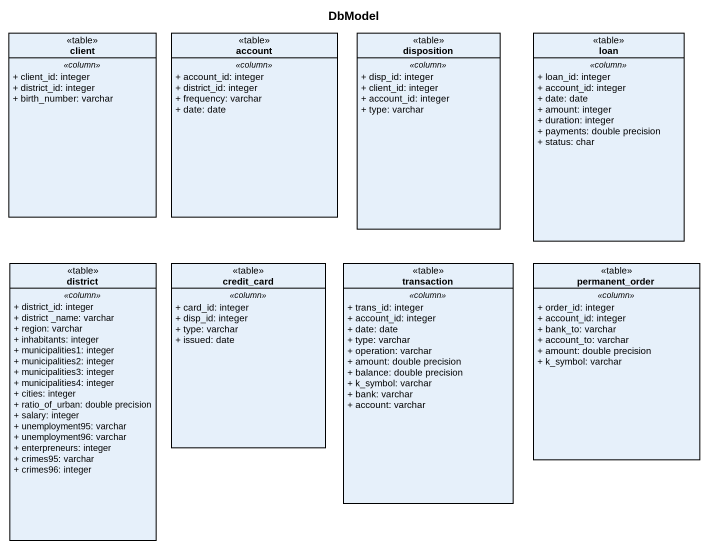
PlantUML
@startuml
title DbModel
hide circle
hide empty members
skinparam classAttributeIconSize 0
class client <<table>> {
  .. <<column>> ..
  + client_id: integer
  + district_id: integer
  + birth_number: varchar
}
class account <<table>> {
  .. <<column>> ..
  + account_id: integer
  + district_id: integer
  + frequency: varchar
  + date: date
}
class disposition <<table>> {
  .. <<column>> ..
  + disp_id: integer
  + client_id: integer
  + account_id: integer
  + type: varchar
}
class loan <<table>> {
  .. <<column>> ..
  + loan_id: integer
  + account_id: integer
  + date: date
  + amount: integer
  + duration: integer
  + payments: double precision
  + status: char
}
class district <<table>> {
  .. <<column>> ..
  + district_id: integer
  + district _name: varchar
  + region: varchar
  + inhabitants: integer
  + municipalities1: integer
  + municipalities2: integer
  + municipalities3: integer
  + municipalities4: integer
  + cities: integer
  + ratio_of_urban: double precision
  + salary: integer
  + unemployment95: varchar
  + unemployment96: varchar
  + enterpreneurs: integer
  + crimes95: varchar
  + crimes96: integer
}
class credit_card <<table>> {
  .. <<column>> ..
  + card_id: integer
  + disp_id: integer
  + type: varchar
  + issued: date
}
class transaction <<table>> {
  .. <<column>> ..
  + trans_id: integer
  + account_id: integer
  + date: date
  + type: varchar
  + operation: varchar
  + amount: double precision
  + balance: double precision
  + k_symbol: varchar
  + bank: varchar
  + account: varchar
}
class permanent_order <<table>> {
  .. <<column>> ..
  + order_id: integer
  + account_id: integer
  + bank_to: varchar
  + account_to: varchar
  + amount: double precision
  + k_symbol: varchar
}
@enduml
